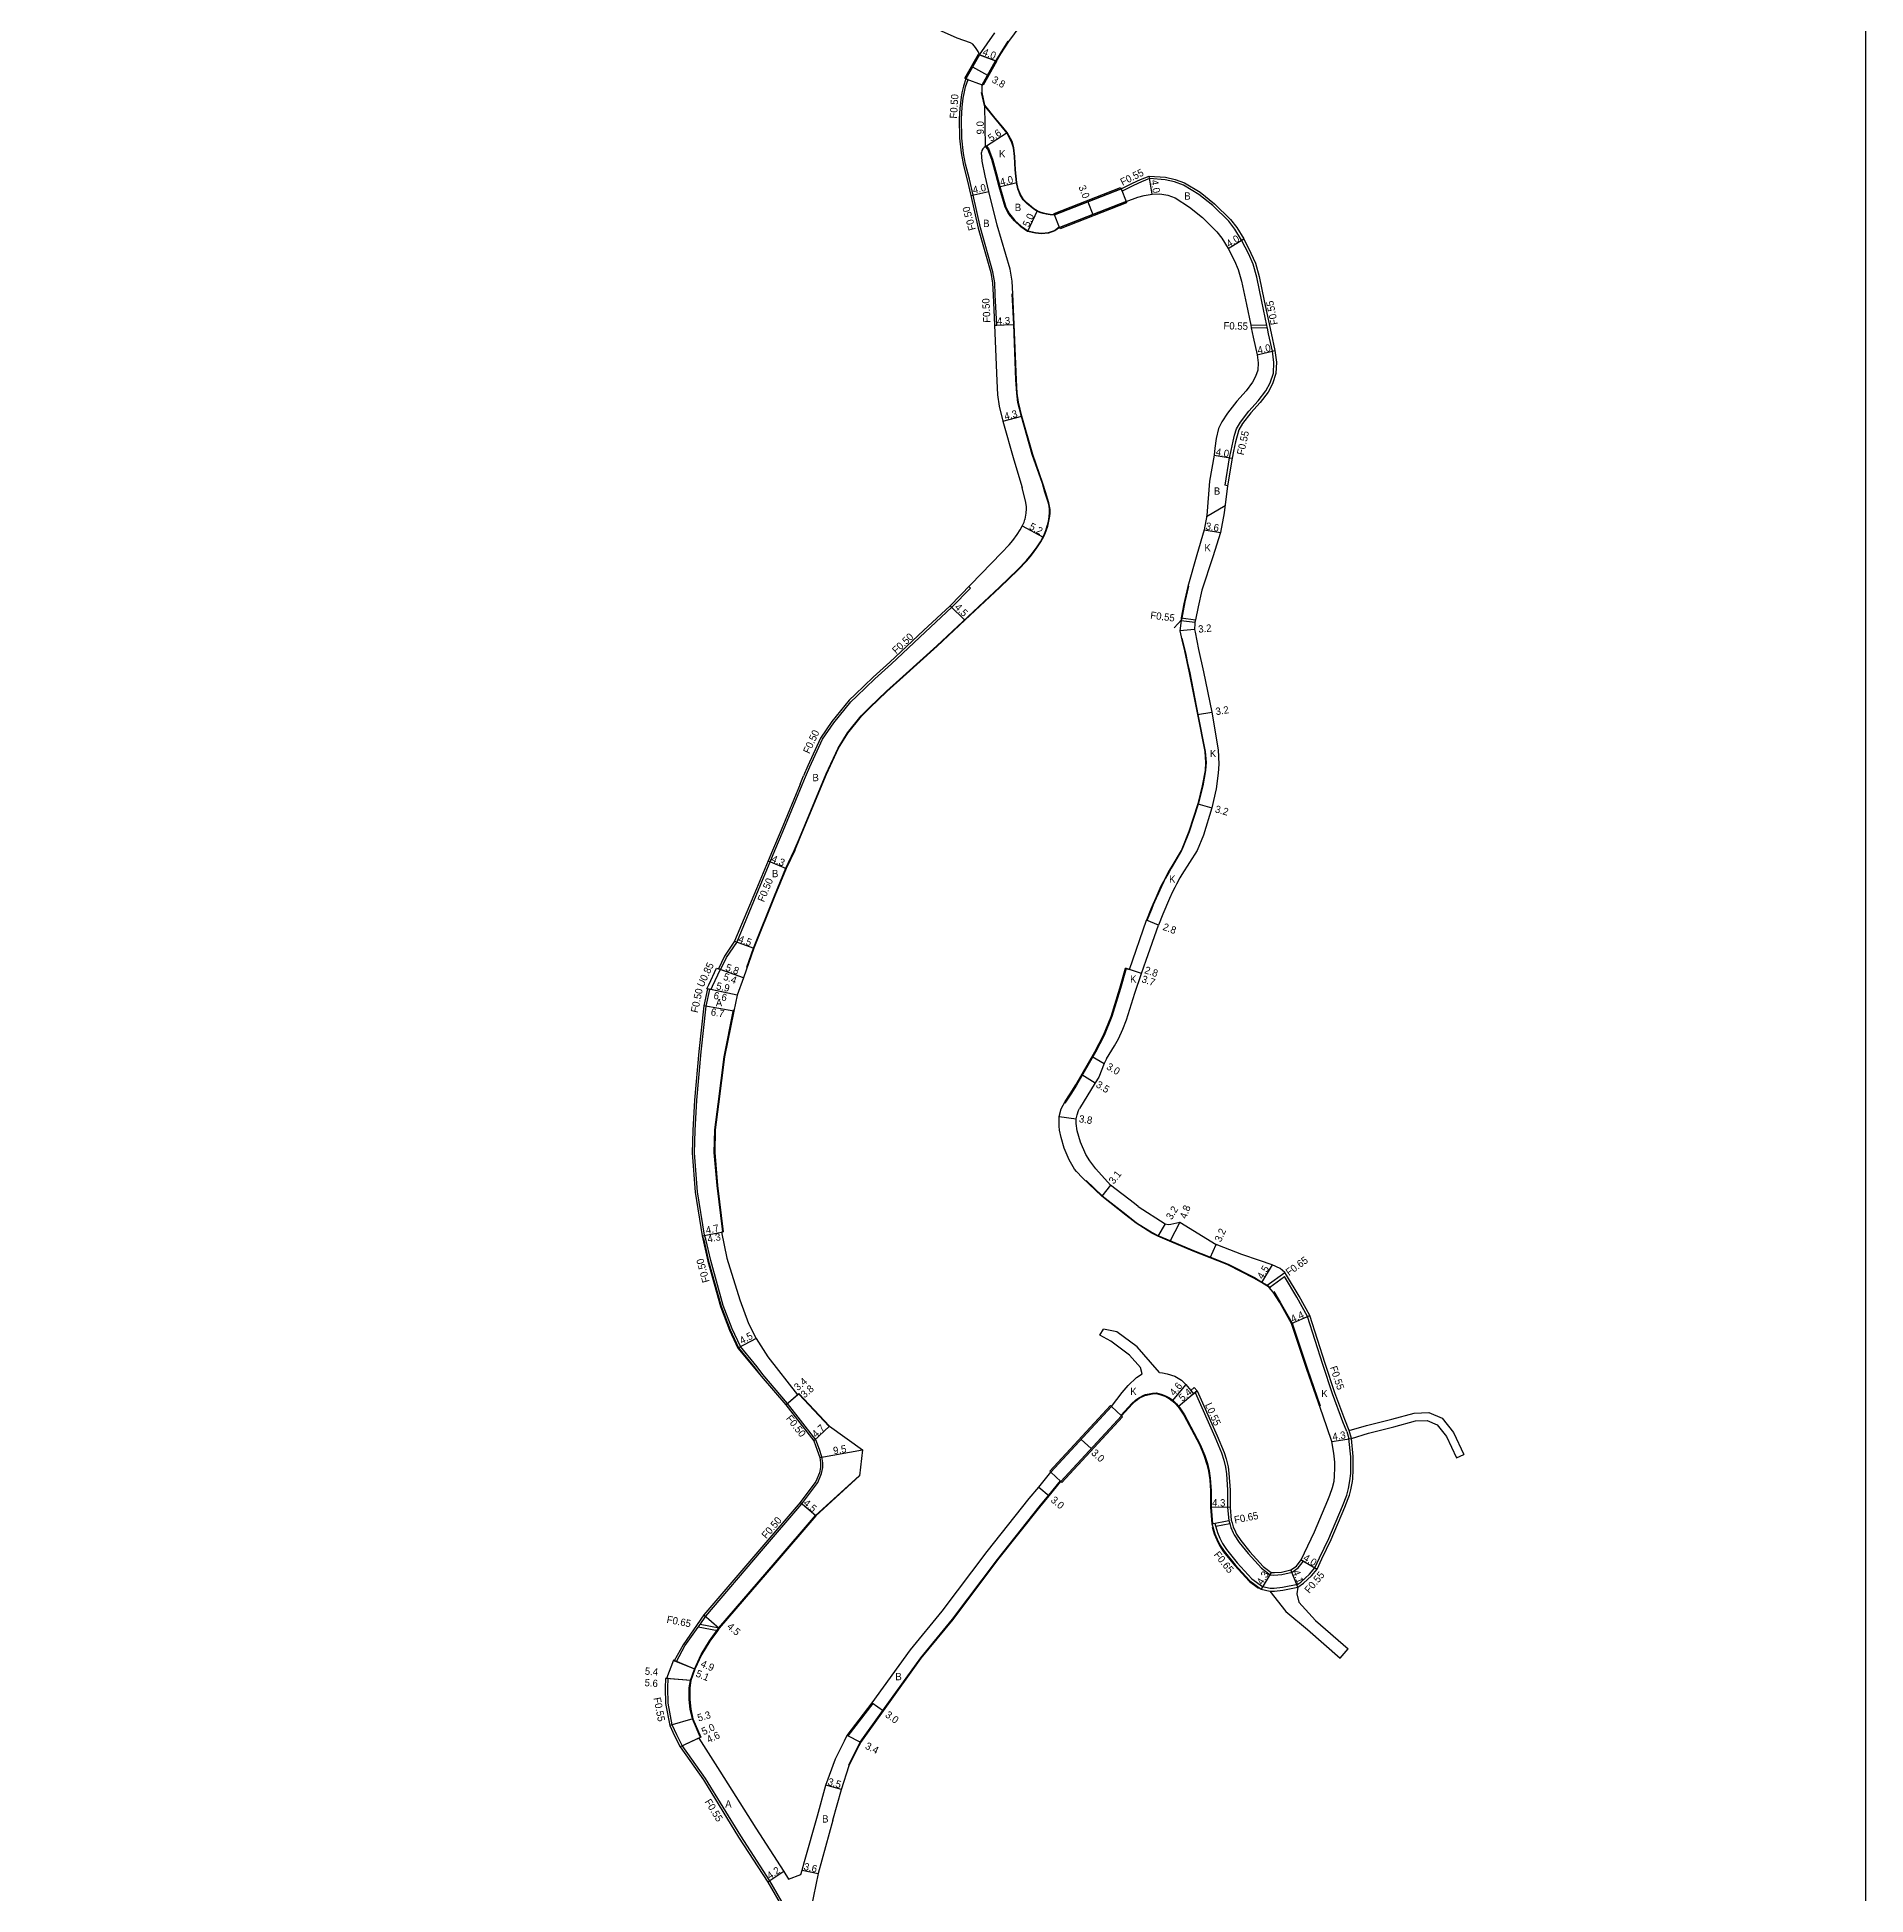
# Model space of a CAD drawing. Header units: metres. Extents: x -18400 to -16000, y -90000 to -87000.
# Drawn here: x -17200 to -16800, y -88675.1 to -88268.8 of the extents above; entities that cross this region are included whole.
import ezdxf

# ---------------------------------------------------------------- set-up
doc = ezdxf.new("R2010")
doc.units = ezdxf.units.M
doc.header["$LTSCALE"] = 2.5
for name, color, linetype in [('側溝・桝', 7, 'Continuous'), ('図郭', 7, 'Continuous'), ('幅員', 7, 'Continuous'), ('歩道・分離帯・安全施設', 7, 'Continuous'), ('舗装', 7, 'Continuous'), ('道路', 7, 'Continuous')]:
    doc.layers.add(name, color=color, linetype=linetype)
doc.styles.get("Standard").update_dxf_attribs({"font": ''})
doc.styles.get('Standard').set_extended_font_data('@MS PGothic')

msp = doc.modelspace()

# ---------------------------------------------------------------- linework, layer by layer
at = {"layer": '側溝・桝', "flags": 128}
for points in [[(-16990.58, -88331.87), (-16990.08, -88331.85), (-16990.42, -88325.17), (-16990.53, -88322.58), (-16990.94, -88320.2), (-16993.66, -88310.52), (-16995.28, -88303.38), (-16996.08, -88299.91), (-16996.93, -88296.61), (-16997.36, -88294.28), (-16997.73, -88290.93), (-16997.83, -88286.69), (-16997.66, -88284.19), (-16997.44, -88282.22), (-16997.25, -88281.14), (-16996.92, -88279.75), (-16996.38, -88278.1), (-16996.85, -88277.93)], [(-16939.6, -88366.95), (-16940.14, -88366.86), (-16939.16, -88360.84), (-16938.86, -88359.27), (-16938.4, -88357.23), (-16938.07, -88355.91), (-16937.63, -88354.52), (-16936.82, -88353.06), (-16934.97, -88350.66), (-16932.91, -88348.38), (-16931.23, -88346.16), (-16930.3, -88344.47), (-16929.6, -88342.31), (-16929.48, -88339.97), (-16929.78, -88337.49), (-16930.65, -88333.7), (-16930.91, -88332.46), (-16931.02, -88331.9), (-16932.12, -88326.64), (-16933.23, -88321.34), (-16934.05, -88318.47), (-16934.99, -88316.31), (-16936.54, -88313.21), (-16938.01, -88310.83), (-16939.37, -88309.09), (-16942.84, -88305.69), (-16945.9, -88303.23), (-16949.24, -88301.19), (-16951.22, -88300.48), (-16953.27, -88300.02), (-16956.72, -88299.79), (-16958.44, -88300.47), (-16960.2, -88301.28), (-16962.7, -88302.52), (-16962.9, -88302.01)], [(-16931.02, -88331.9), (-16934.56, -88331.83)], [(-16930.91, -88332.46), (-16934.45, -88332.39)], [(-17038.62, -88446.75), (-17036.83, -88442.44), (-17032.65, -88432.38), (-17031.92, -88430.62), (-17031, -88428.39), (-17028.19, -88422.39), (-17025.76, -88418.78), (-17022.02, -88414.2), (-17020.7, -88412.97), (-17016.78, -88409.18), (-17013.15, -88405.92), (-17005.75, -88398.98), (-16999.94, -88393.54), (-16995.87, -88389.34), (-16996.23, -88388.99)], [(-16949.8, -88396.42), (-16946.75, -88396.8)], [(-16949.73, -88395.87), (-16946.64, -88396.26)], [(-17050.6, -88472.76), (-17050.52, -88472.79), (-17049.23, -88470.11), (-17046.99, -88466.81), (-17042.19, -88455.33), (-17039.64, -88449.2), (-17038.62, -88446.75)], [(-17053.35, -88476.99), (-17053.52, -88476.94), (-17053.11, -88476.08), (-17051.4, -88472.47), (-17050.99, -88472.62)], [(-17060.63, -88623.9), (-17060.16, -88624.09), (-17058.3, -88620.69), (-17055.41, -88616.54), (-17055, -88615.96), (-17053.76, -88614.17), (-17041.54, -88599.9), (-17032.72, -88589.62), (-17029.23, -88584.94), (-17028.41, -88582.96), (-17028.13, -88581.68), (-17028.12, -88580.61), (-17028.33, -88579.31), (-17028.88, -88577.7), (-17029.66, -88575.57), (-17035.87, -88567.63), (-17041.24, -88561.35), (-17042.52, -88559.62), (-17046.17, -88555.19), (-17047.97, -88551.34), (-17049.92, -88546.21), (-17052.64, -88536.38), (-17053.7, -88531.69), (-17054.03, -88530.88), (-17055.59, -88521.39), (-17056.25, -88512.84), (-17056.1, -88507.94), (-17055.73, -88501.35), (-17054.75, -88490.72), (-17053.66, -88480.77), (-17052.86, -88477.09)], [(-17054.52, -88531.02), (-17054.18, -88531.84), (-17053.12, -88536.5), (-17050.4, -88546.37), (-17048.43, -88551.54), (-17046.59, -88555.46), (-17042.92, -88559.93), (-17041.63, -88561.66)], [(-16931.04, -88541.89), (-16930.92, -88541.8), (-16927.07, -88539.02)], [(-16930.51, -88542.31), (-16930.39, -88542.22), (-16927.18, -88539.9)], [(-16913.53, -88573.79), (-16914.39, -88571.65), (-16916.63, -88565.51), (-16918.78, -88559.11), (-16922.14, -88548.61), (-16924.44, -88544.43), (-16927.18, -88539.9)], [(-16942.4, -88574.96), (-16940.97, -88578.43), (-16940.43, -88580.06), (-16940.08, -88581.56), (-16939.85, -88583.06), (-16939.6, -88586.61), (-16939.62, -88590.4), (-16939.35, -88593.27), (-16939.15, -88593.9), (-16938.88, -88594.78), (-16938.41, -88595.95), (-16938.19, -88596.37), (-16937.08, -88598.06), (-16935.13, -88600.49), (-16932.18, -88603.67), (-16930.27, -88605.12), (-16929.47, -88605.19), (-16927.76, -88605.07), (-16925.52, -88604.52), (-16924.15, -88603.6), (-16923.02, -88602.16), (-16923.5, -88601.87)], [(-16924.26, -88607.17), (-16923.58, -88606.7), (-16921.7, -88605.01), (-16920.52, -88603.6), (-16919.52, -88601.4), (-16917.45, -88597.15), (-16914.5, -88590.13), (-16913.54, -88587.73), (-16913.15, -88586.23), (-16912.85, -88584.57), (-16912.66, -88582.94), (-16912.66, -88582), (-16912.66, -88579.3), (-16913.08, -88575.34)], [(-16913.53, -88573.79), (-16913.08, -88575.34)], [(-16912.53, -88575.28), (-16913.02, -88573.58)], [(-16943.04, -88594.01), (-16939.35, -88593.27)], [(-16942.4, -88593.88), (-16941.79, -88595.85), (-16941.29, -88597.11), (-16940.71, -88598.25), (-16939.86, -88599.56), (-16937.48, -88602.51), (-16934.28, -88605.98), (-16931.99, -88607.68), (-16930.32, -88608.05)], [(-16942.21, -88594.51), (-16939.15, -88593.9)], [(-16930.38, -88608.7), (-16929.35, -88608.69), (-16927.55, -88608.48), (-16924.24, -88607.83)], [(-16930.32, -88608.05), (-16929.4, -88608.04), (-16927.61, -88607.83), (-16924.26, -88607.17)], [(-17051.21, -88617.36), (-17055.41, -88616.54)], [(-17050.79, -88616.78), (-17055, -88615.96)]]:
    msp.add_lwpolyline(points, dxfattribs=at)
at = {"layer": '側溝・桝'}
msp.add_lwpolyline([(-16946.27, -88564.92), (-16946.92, -88564.15), (-16947.68, -88564.79), (-16947.04, -88565.56)], close=True, dxfattribs=at)
for points in [[(-16946.71, -88565.28), (-16942.4, -88574.96)], [(-17016.34, -88703.41), (-17018.02, -88702.41), (-17020.16, -88701.25), (-17021.63, -88700.16), (-17022.93, -88699.02), (-17023.89, -88697.9), (-17024.76, -88696.93), (-17030.82, -88687.42), (-17039.74, -88672.05), (-17046.09, -88662.18), (-17053.82, -88649.69), (-17058.9, -88642.45), (-17060.09, -88640.13), (-17061.07, -88637.94), (-17061.98, -88633.17), (-17062.06, -88629.84), (-17061.99, -88627.83), (-17062.34, -88627.8)]]:
    msp.add_lwpolyline(points, dxfattribs=at)
at = {"layer": '図郭'}
msp.add_lwpolyline([(-17600, -88800), (-16800, -88800), (-16800, -88200), (-17600, -88200)], close=True, dxfattribs=at)
at = {"layer": '幅員', "flags": 128}
for points in [[(-16993.91, -88272.7), (-16990.16, -88274.09)], [(-16992.53, -88292.75), (-16992.71, -88283.75)], [(-16992.53, -88292.75), (-16987.83, -88289.7)], [(-16989.57, -88301.56), (-16985.68, -88300.62)], [(-16956.1, -88303.17), (-16956.8, -88299.23)], [(-16981.29, -88306.83), (-16983.4, -88311.36)], [(-16939.46, -88315.05), (-16936.06, -88312.95)], [(-16990.58, -88331.87), (-16986.28, -88331.66)], [(-16933.14, -88338.29), (-16929.24, -88337.4)], [(-16988.75, -88352.84), (-16984.59, -88351.76)], [(-16942.56, -88360.27), (-16938.62, -88360.93)], [(-16984.51, -88375.75), (-16979.93, -88378.21)], [(-16944.72, -88376.57), (-16941.17, -88377.18)], [(-16946.84, -88398.39), (-16950.02, -88398.71)], [(-16946.18, -88417), (-16943.03, -88416.48)], [(-16946.14, -88436.54), (-16943.05, -88437.38)], [(-17040.1, -88449.01), (-17036.13, -88450.66)], [(-16954.75, -88463.03), (-16957.35, -88461.99)], [(-17047.43, -88466.57), (-17043.2, -88468.1)], [(-17045.53, -88474.59), (-17050.99, -88472.62)], [(-17045.53, -88474.59), (-17050.6, -88472.76)], [(-16958.44, -88473.65), (-16961.95, -88472.47)], [(-16958.44, -88473.65), (-16961.1, -88472.76)], [(-17046.9, -88478.39), (-17053.35, -88476.99)], [(-17046.9, -88478.39), (-17052.67, -88477.13)], [(-17047.61, -88481.84), (-17054.16, -88480.69)], [(-16969.23, -88491.8), (-16966.64, -88493.3)], [(-16976.47, -88504.87), (-16972.71, -88505.43)], [(-16965.25, -88519.88), (-16967.15, -88522.33)], [(-16953.26, -88528.4), (-16954.9, -88531.09)], [(-16950.06, -88527.97), (-16952.22, -88532.2)], [(-16943.43, -88535.81), (-16942.13, -88532.89)], [(-16929.87, -88537.36), (-16932.17, -88541.22)], [(-16925.66, -88550.17), (-16921.63, -88548.39)], [(-17042.76, -88553.42), (-17046.72, -88555.54)], [(-17036.26, -88567.95), (-17033.38, -88565.47)], [(-17036.26, -88567.95), (-17033.68, -88565.73)], [(-17026.69, -88572.59), (-17030.1, -88575.81)], [(-16916.78, -88575.97), (-16912.53, -88575.28)], [(-17028.82, -88579.44), (-17019.46, -88577.8)], [(-17029.7, -88592.24), (-17033.11, -88589.31)], [(-16980.91, -88585.92), (-16978.61, -88587.83)], [(-16939.06, -88590.38), (-16943.36, -88590.36)], [(-16930.06, -88604.59), (-16932.26, -88608.29)], [(-16924.24, -88607.83), (-16925.74, -88604.01)], [(-16923.5, -88601.87), (-16920.05, -88603.9)], [(-17054.15, -88613.86), (-17050.79, -88616.78)], [(-17056.11, -88625.79), (-17060.81, -88623.82)], [(-17056.11, -88625.79), (-17060.63, -88623.9)], [(-17057, -88628.26), (-17062.53, -88627.78)], [(-17057, -88628.26), (-17062.34, -88627.8)], [(-17017.34, -88633.14), (-17014.91, -88634.89)], [(-17056.56, -88636.62), (-17061.6, -88638.1)], [(-17054.84, -88640.64), (-17059.37, -88642.74)], [(-17055.24, -88640.83), (-17059.37, -88642.74)], [(-17019.83, -88641.77), (-17022.83, -88640.28)], [(-17024.08, -88652.09), (-17027.46, -88651.16)], [(-17036.7, -88670.03), (-17040.2, -88672.35)], [(-17032.65, -88669.69), (-17029.13, -88670.47)]]:
    msp.add_lwpolyline(points, dxfattribs=at)
at = {"layer": '幅員'}
for points in [[(-16995.38, -88275.31), (-16992.11, -88277.15)], [(-16995.77, -88303.49), (-16991.86, -88302.6)], [(-16970.17, -88304.84), (-16969.08, -88307.64)], [(-16997.11, -88396.36), (-17000.29, -88393.18)], [(-16971.5, -88495.71), (-16968.55, -88497.53)], [(-17054.52, -88531.02), (-17049.91, -88530.11)], [(-17054.52, -88531.02), (-17050.3, -88530.19)], [(-16948.77, -88563.51), (-16951.72, -88567.04)], [(-16946.27, -88564.92), (-16950.41, -88568.39)], [(-16971.64, -88575.5), (-16969.44, -88577.53)]]:
    msp.add_lwpolyline(points, dxfattribs=at)
at = {"layer": '歩道・分離帯・安全施設', "flags": 128}
for points in [[(-16990.2, -88273.96), (-16989.29, -88272.42), (-16987.57, -88269.73)], [(-16977.44, -88307.77), (-16978.43, -88307.72), (-16979.26, -88307.59), (-16979.92, -88307.44), (-16980.65, -88307.18), (-16981.33, -88306.92), (-16982.01, -88306.48), (-16983.53, -88305.22), (-16984.32, -88304.39), (-16985, -88303.31), (-16985.52, -88302.02), (-16985.78, -88300.64), (-16986.07, -88297.87), (-16986.22, -88294.97), (-16986.43, -88293.06), (-16986.84, -88291.72), (-16987.92, -88289.75), (-16988.88, -88288.59), (-16990.55, -88286.59), (-16992.8, -88283.8), (-16993.42, -88280.93)], [(-16992.41, -88292.65), (-16991.93, -88293.23), (-16991.03, -88295.55), (-16990.13, -88298.77), (-16989.42, -88301.52), (-16988.11, -88306), (-16987.31, -88307.5), (-16986.12, -88308.93), (-16984.76, -88310.22), (-16983.33, -88311.22), (-16981.64, -88311.6), (-16980.33, -88311.73), (-16978.79, -88311.59), (-16977.5, -88311.1), (-16976.43, -88310.34)], [(-16979.55, -88368.35), (-16980.12, -88366.49), (-16982.32, -88360.15), (-16984.69, -88351.79), (-16985.48, -88348.73), (-16985.73, -88346.7), (-16985.9, -88343.78), (-16986.38, -88331.66), (-16986.72, -88325), (-16986.72, -88324.98)], [(-17003.22, -88401.96), (-16989.51, -88389.1), (-16985.5, -88385.26), (-16983.61, -88383.32), (-16982.56, -88382.09), (-16981.41, -88380.5), (-16980.56, -88379.2), (-16979.84, -88377.84), (-16979.38, -88376.76), (-16979.04, -88375.75), (-16978.94, -88375.37), (-16978.73, -88374.31), (-16978.61, -88373.62), (-16978.55, -88372.97), (-16978.54, -88372.18), (-16978.63, -88371.43), (-16978.78, -88370.75), (-16979.55, -88368.35)], [(-16948.18, -88388.89), (-16948.99, -88392.36), (-16949.68, -88396.27), (-16951.33, -88398.02)], [(-16949.6, -88400.28), (-16948.85, -88403.51), (-16948.36, -88405.78), (-16947.96, -88407.49)], [(-16947.96, -88407.49), (-16947.88, -88407.88), (-16946.09, -88416.98), (-16944.52, -88425.09), (-16944.33, -88427.45), (-16944.42, -88429.22), (-16945.06, -88432.6), (-16946.04, -88436.57), (-16948.01, -88442.63), (-16949.52, -88446.44), (-16949.67, -88446.75)], [(-17044.8, -88472.26), (-17043.29, -88468.07), (-17038.72, -88456.61), (-17036.22, -88450.62), (-17034.39, -88446.75)], [(-16949.67, -88446.75), (-16951.97, -88450.59), (-16952.41, -88451.38), (-16953.16, -88452.8), (-16953.55, -88453.53), (-16954.09, -88454.59), (-16954.75, -88456.08), (-16955.24, -88457.12), (-16955.87, -88458.57), (-16956.28, -88459.6), (-16957.25, -88462.02)], [(-16961.81, -88472.52), (-16963.05, -88476.87), (-16964.96, -88483.04), (-16966.61, -88487.17), (-16968.5, -88490.83), (-16972.65, -88498.02), (-16973.9, -88500), (-16974.18, -88500.43), (-16975.2, -88501.95)], [(-17050, -88530.13), (-17051.29, -88520), (-17051.88, -88512.76), (-17051.79, -88507.81), (-17051.03, -88502.2), (-17049.75, -88491.82), (-17047.66, -88481.59)], [(-16970.56, -88518.89), (-16967.05, -88522.21), (-16961.81, -88526.35), (-16959.55, -88528.12), (-16956.12, -88530.25), (-16954.84, -88530.95), (-16952.22, -88532.04), (-16947.06, -88534.21), (-16941.7, -88536.34), (-16939.51, -88537.21), (-16933.76, -88540.1), (-16932.09, -88541.09), (-16930.96, -88541.77), (-16930.92, -88541.8), (-16930.39, -88542.22), (-16930.24, -88542.38)], [(-17026.75, -88572.66), (-17033.39, -88565.61)], [(-16962.94, -88570.27), (-16960.58, -88567.69), (-16959.77, -88566.95), (-16959.05, -88566.4), (-16957.78, -88565.79), (-16957.57, -88565.71), (-16956.05, -88565.4), (-16955.15, -88565.35), (-16953.95, -88565.67), (-16953.06, -88566.03), (-16952.32, -88566.45), (-16951.62, -88566.92), (-16950.75, -88567.75), (-16950.05, -88568.58), (-16949.06, -88570.16), (-16945.62, -88576.59), (-16944.62, -88579.03), (-16944.02, -88580.78), (-16943.64, -88582.36), (-16943.39, -88584.01), (-16943.2, -88586.73), (-16943.21, -88590.36), (-16942.9, -88593.98)], [(-17054.97, -88640.58), (-17056.66, -88636.65), (-17057.14, -88634.56), (-17057.35, -88632.41), (-17057.36, -88629.84), (-17057.1, -88628.23), (-17056.2, -88625.76), (-17054.75, -88622.57), (-17052.91, -88619.54), (-17050.87, -88616.72), (-17038.58, -88602.44), (-17029.77, -88592.17), (-17020.23, -88583.45)], [(-16943, -88594.68), (-16942.54, -88596.14), (-16941.99, -88597.49), (-16941.39, -88598.69), (-16940.47, -88600.08), (-16938.08, -88603.03), (-16934.81, -88606.57), (-16932.84, -88608.04)]]:
    msp.add_lwpolyline(points, dxfattribs=at)
at = {"layer": '歩道・分離帯・安全施設'}
for points in [[(-17034.39, -88446.75), (-17033.24, -88443.99), (-17027.43, -88429.97), (-17024.79, -88424.32), (-17022.78, -88420.98), (-17019.77, -88417.25), (-17017.94, -88415.45), (-17014.25, -88411.88), (-17010.65, -88408.65), (-17003.22, -88401.96)], [(-16929.5, -88543.18), (-16928.08, -88545.53), (-16925.52, -88550.11), (-16922.16, -88560.15), (-16919.34, -88568.16)], [(-17022.48, -88646.76), (-17019.96, -88641.69), (-17015.03, -88634.8), (-17006.73, -88623.27), (-16999.79, -88614.81), (-16989.97, -88601.79), (-16980.8, -88590.24), (-16978.72, -88587.74), (-16976.16, -88584.6)], [(-17017.22, -88633.23), (-17022.69, -88640.35)]]:
    msp.add_lwpolyline(points, dxfattribs=at)
at = {"layer": '舗装', "flags": 128}
for points in [[(-16993.91, -88272.7), (-16990.55, -88267.88)], [(-16992.53, -88292.75), (-16992.71, -88283.75)], [(-16989.57, -88301.56), (-16985.68, -88300.62)], [(-16944.22, -88373.67), (-16940.16, -88371.25)]]:
    msp.add_lwpolyline(points, dxfattribs=at)
at = {"layer": '道路', "flags": 128}
for points in [[(-16992.71, -88283.75), (-16993.32, -88280.92), (-16993.29, -88279.25), (-16990.35, -88274.02), (-16990.16, -88274.09), (-16989.21, -88272.47), (-16987.49, -88269.79), (-16981.49, -88261.68)], [(-16993.91, -88272.7), (-16994.19, -88272.02), (-16994.74, -88271.14), (-16995.31, -88270.4), (-16995.83, -88270.07), (-16998.74, -88269.06), (-17004.13, -88266.65)], [(-16993.91, -88272.7), (-16996.85, -88277.93), (-16997.38, -88279.55), (-16997.74, -88281), (-16997.9, -88281.94), (-16998.18, -88284.48), (-16998.33, -88286.68), (-16998.23, -88290.96), (-16997.88, -88294.16), (-16997.37, -88296.91), (-16996.56, -88300.03), (-16995.77, -88303.49), (-16994.15, -88310.65), (-16991.43, -88320.31), (-16991.02, -88322.64), (-16990.92, -88325.2), (-16990.58, -88331.87), (-16990.1, -88343.98), (-16989.92, -88347.08), (-16989.61, -88349.52), (-16988.75, -88352.84), (-16986.35, -88361.32), (-16984.56, -88367.33)], [(-16977.44, -88307.67), (-16978.42, -88307.62), (-16979.24, -88307.5), (-16979.89, -88307.34), (-16980.62, -88307.09), (-16981.29, -88306.83), (-16981.96, -88306.4), (-16983.46, -88305.15), (-16984.24, -88304.32), (-16984.91, -88303.27), (-16985.42, -88302), (-16985.68, -88300.62), (-16985.97, -88297.87), (-16986.12, -88294.96), (-16986.33, -88293.04), (-16986.75, -88291.68), (-16987.83, -88289.7), (-16988.8, -88288.53), (-16990.47, -88286.53), (-16992.71, -88283.75)], [(-16992.53, -88292.75), (-16992.83, -88292.99), (-16993.16, -88293.29), (-16993.35, -88293.62), (-16993.43, -88294.08)], [(-16976.35, -88310.47), (-16977.43, -88311.23), (-16978.76, -88311.74), (-16980.33, -88311.88), (-16981.66, -88311.75), (-16983.4, -88311.36), (-16984.86, -88310.34), (-16986.23, -88309.03), (-16987.44, -88307.58), (-16988.25, -88306.06), (-16989.57, -88301.56), (-16990.28, -88298.8), (-16991.17, -88295.6), (-16992.06, -88293.31), (-16992.53, -88292.75)], [(-16979.46, -88368.31), (-16980.02, -88366.46), (-16982.22, -88360.12), (-16984.59, -88351.76), (-16985.38, -88348.71), (-16985.63, -88346.69), (-16985.8, -88343.77), (-16986.28, -88331.66), (-16986.62, -88325), (-16986.74, -88322.18), (-16987.2, -88319.57), (-16990.01, -88309.98), (-16991.86, -88302.6), (-16992.66, -88299.15), (-16993.26, -88296), (-16993.43, -88294.08)], [(-16962.9, -88302.01), (-16960.44, -88300.78), (-16958.66, -88299.97), (-16956.8, -88299.23), (-16953.19, -88299.48), (-16951.07, -88299.95), (-16949, -88300.69), (-16945.59, -88302.78), (-16942.47, -88305.27), (-16938.95, -88308.73), (-16937.56, -88310.51), (-16936.06, -88312.95), (-16934.49, -88316.08), (-16933.53, -88318.28), (-16932.69, -88321.21), (-16931.58, -88326.53), (-16930.11, -88333.59), (-16929.24, -88337.4), (-16928.93, -88339.95), (-16929.05, -88342.41), (-16929.79, -88344.69), (-16930.76, -88346.46), (-16932.49, -88348.73), (-16934.55, -88351.01), (-16936.35, -88353.37), (-16937.12, -88354.74), (-16937.54, -88356.06), (-16937.87, -88357.35), (-16938.32, -88359.38), (-16938.62, -88360.93), (-16939.6, -88366.95), (-16940.37, -88372.9), (-16941.17, -88377.18), (-16942.83, -88382.52), (-16945.24, -88389.78), (-16946.08, -88393.45), (-16946.64, -88396.26), (-16946.75, -88396.8), (-16946.8, -88397.05), (-16946.84, -88398.39), (-16946.7, -88398.94), (-16945.99, -88402.8), (-16944.88, -88407.63), (-16943.03, -88416.48), (-16941.67, -88424.7), (-16941.56, -88427.84), (-16941.69, -88429.78), (-16942.12, -88433.21), (-16943.05, -88437.38), (-16944.91, -88443.35), (-16946.27, -88446.75)], [(-16977.44, -88307.67), (-16962.9, -88302.01)], [(-16976.35, -88310.47), (-16961.81, -88304.81)], [(-16961.81, -88304.81), (-16959.23, -88303.87), (-16957.87, -88303.49), (-16956.1, -88303.17), (-16954.4, -88303.08), (-16952.66, -88303.4), (-16951.1, -88303.99), (-16947.92, -88306.04), (-16945.13, -88308.27), (-16941.94, -88311.4), (-16940.85, -88312.8), (-16939.46, -88315.05), (-16938.12, -88317.76), (-16937.31, -88319.64), (-16936.58, -88322.18), (-16935.5, -88327.34), (-16934.56, -88331.83), (-16934.45, -88332.39), (-16934.02, -88334.44), (-16933.14, -88338.29), (-16932.94, -88340.08), (-16933.02, -88341.68), (-16933.48, -88343.09), (-16934.13, -88344.28), (-16935.57, -88346.17), (-16937.62, -88348.45), (-16939.63, -88351.06), (-16940.88, -88353), (-16941.58, -88354.42), (-16942.12, -88356.59), (-16942.39, -88358.71), (-16942.56, -88360.27), (-16943.54, -88365.94), (-16944.18, -88373.43), (-16944.72, -88376.57), (-16946.37, -88382.04), (-16948.34, -88388.98), (-16949.21, -88392.79), (-16949.73, -88395.87), (-16949.79, -88396.21), (-16949.8, -88396.42), (-16950.02, -88398.71), (-16949.64, -88400.62), (-16949.05, -88403.05), (-16947.98, -88407.9), (-16946.18, -88417), (-16944.62, -88425.1), (-16944.43, -88427.45), (-16944.52, -88429.21), (-16945.15, -88432.58), (-16946.14, -88436.54), (-16948.11, -88442.6), (-16949.61, -88446.4), (-16949.78, -88446.75)], [(-17006.09, -88398.62), (-17000.29, -88393.18), (-16989.09, -88381.64), (-16987.38, -88379.88), (-16986.57, -88378.93), (-16985.61, -88377.6), (-16984.96, -88376.61), (-16984.45, -88375.64), (-16984.14, -88374.92), (-16983.93, -88374.31), (-16983.92, -88374.24), (-16983.74, -88373.39), (-16983.68, -88372.98), (-16983.65, -88372.69), (-16983.61, -88372.3), (-16983.61, -88371.5), (-16983.67, -88371.11), (-16983.77, -88370.59), (-16984.56, -88367.33)], [(-17003.16, -88402.03), (-16997.11, -88396.36), (-16989.44, -88389.17), (-16985.43, -88385.33), (-16983.54, -88383.39), (-16982.48, -88382.15), (-16981.32, -88380.55), (-16980.47, -88379.25), (-16979.75, -88377.88), (-16979.29, -88376.79), (-16978.94, -88375.78), (-16978.84, -88375.4), (-16978.63, -88374.33), (-16978.51, -88373.64), (-16978.45, -88372.97), (-16978.44, -88372.17), (-16978.53, -88371.41), (-16978.69, -88370.72), (-16979.46, -88368.31)], [(-17006.09, -88398.62), (-17013.49, -88405.55), (-17017.12, -88408.81), (-17021.04, -88412.61), (-17022.38, -88413.86), (-17026.16, -88418.49), (-17028.62, -88422.14), (-17031.46, -88428.19), (-17032.38, -88430.42)], [(-17034.29, -88446.75), (-17033.15, -88444.02), (-17027.34, -88430.01), (-17024.7, -88424.36), (-17022.69, -88421.03), (-17019.71, -88417.34), (-17017.88, -88415.53), (-17014.18, -88411.96), (-17010.58, -88408.72), (-17003.16, -88402.03)], [(-17033.11, -88432.19), (-17032.38, -88430.42)], [(-17033.11, -88432.19), (-17037.29, -88442.25), (-17039.16, -88446.75)], [(-17039.16, -88446.75), (-17040.1, -88449.01), (-17042.65, -88455.14), (-17047.43, -88466.57), (-17049.66, -88469.86), (-17050.99, -88472.62)], [(-16949.78, -88446.75), (-16952.05, -88450.54), (-16952.5, -88451.33), (-16953.25, -88452.75), (-16953.64, -88453.48), (-16954.18, -88454.54), (-16954.84, -88456.04), (-16955.33, -88457.08), (-16955.96, -88458.53), (-16956.37, -88459.56), (-16957.35, -88461.99)], [(-16946.27, -88446.75), (-16949.63, -88451.94), (-16950.04, -88452.67), (-16950.78, -88454.07), (-16951.16, -88454.78), (-16951.65, -88455.75), (-16952.3, -88457.2), (-16952.78, -88458.23), (-16953.37, -88459.61), (-16953.77, -88460.61), (-16954.75, -88463.03)], [(-16941.9, -88574.74), (-16940.39, -88578.39), (-16939.91, -88579.78), (-16939.5, -88581.48), (-16939.31, -88582.86), (-16939.05, -88586.59), (-16939.06, -88590.38), (-16938.81, -88593.17), (-16938.61, -88593.79), (-16938.36, -88594.61), (-16937.91, -88595.7), (-16937.64, -88596.24), (-16936.74, -88597.61), (-16934.71, -88600.13), (-16931.81, -88603.27), (-16930.06, -88604.59), (-16929.35, -88604.65), (-16927.79, -88604.51), (-16925.74, -88604.01), (-16924.53, -88603.2), (-16923.5, -88601.87), (-16920.61, -88595.76), (-16917.69, -88588.82), (-16917.26, -88587.74), (-16916.67, -88586.02), (-16916.33, -88584.64), (-16916.2, -88583.53), (-16916.13, -88581.66), (-16916.16, -88580.46), (-16916.35, -88578.51), (-16916.78, -88575.97), (-16918.78, -88570.2), (-16922.3, -88560.2), (-16925.66, -88550.17), (-16928.21, -88545.6), (-16929.62, -88543.28), (-16930.51, -88542.31), (-16930.56, -88542.25), (-16931.04, -88541.89), (-16932.17, -88541.22), (-16933.84, -88540.23), (-16939.57, -88537.34), (-16941.75, -88536.48), (-16947.12, -88534.35), (-16952.28, -88532.18), (-16954.9, -88531.09), (-16956.2, -88530.38), (-16959.64, -88528.24), (-16961.9, -88526.47), (-16967.15, -88522.33), (-16971.38, -88518.33), (-16972.67, -88516.91), (-16973.07, -88516.4), (-16974.29, -88514.36), (-16975.39, -88511.8), (-16976.03, -88509.52), (-16976.37, -88507.85), (-16976.46, -88507.04), (-16976.47, -88504.87), (-16975.98, -88503.21), (-16975.14, -88501.6), (-16974.02, -88499.92), (-16972.78, -88497.94), (-16968.63, -88490.76), (-16966.75, -88487.11), (-16965.11, -88482.99), (-16963.19, -88476.83), (-16961.95, -88472.47), (-16961.81, -88472.52), (-16961.1, -88472.76), (-16957.35, -88461.99)], [(-16966.06, -88492.3), (-16964.31, -88489.47), (-16963.48, -88487.94), (-16962.5, -88485.8), (-16961.72, -88483.76), (-16959.88, -88477.91), (-16958.44, -88473.65), (-16957.44, -88470.68), (-16954.75, -88463.03)], [(-17050.99, -88472.62), (-17050.6, -88472.76), (-17052.34, -88476.45), (-17052.67, -88477.13), (-17052.86, -88477.09), (-17053.35, -88476.99), (-17054.16, -88480.69), (-17055.25, -88490.67), (-17056.23, -88501.31), (-17056.6, -88507.92), (-17056.75, -88512.85), (-17056.09, -88521.45), (-17054.52, -88531.02), (-17053.27, -88536.54), (-17050.54, -88546.41), (-17048.57, -88551.6), (-17046.72, -88555.54), (-17043.03, -88560.02), (-17041.63, -88561.66), (-17036.26, -88567.95), (-17030.1, -88575.81), (-17029.35, -88577.87), (-17028.82, -88579.44), (-17028.62, -88580.65), (-17028.63, -88581.62), (-17028.89, -88582.81), (-17029.67, -88584.69), (-17033.11, -88589.31), (-17041.92, -88599.57), (-17054.15, -88613.86), (-17058.72, -88620.43), (-17060.63, -88623.9), (-17060.81, -88623.82), (-17062.34, -88627.8), (-17062.53, -88627.78), (-17062.61, -88629.84), (-17062.53, -88633.23), (-17061.6, -88638.1), (-17060.59, -88640.37), (-17059.37, -88642.74), (-17054.28, -88649.99), (-17046.56, -88662.47), (-17040.2, -88672.35), (-17031.28, -88687.71)], [(-16959.2, -88524.57), (-16960, -88523.95), (-16965.25, -88519.88), (-16968.41, -88516.33), (-16969.76, -88514.57), (-16970.63, -88513.19), (-16971.79, -88510.49), (-16972.54, -88508), (-16972.7, -88506.39), (-16972.71, -88505.43), (-16972.53, -88504.5), (-16972.21, -88503.57), (-16972, -88503.14)], [(-16959.2, -88524.57), (-16953.26, -88528.4), (-16952.59, -88528.54), (-16952.02, -88528.41), (-16950.06, -88527.97), (-16942.13, -88532.89)], [(-16913.02, -88573.58), (-16914, -88571.15), (-16916.12, -88565.29), (-16918.26, -88558.94), (-16921.63, -88548.39), (-16923.96, -88544.15), (-16926.73, -88539.58), (-16927.07, -88539.02), (-16928.13, -88538.15), (-16929.87, -88537.36), (-16932.64, -88536.41), (-16936.51, -88535.1), (-16940.45, -88533.55), (-16942.13, -88532.89)], [(-16967.52, -88552.69), (-16966.76, -88551.43)], [(-16958.29, -88561.17), (-16958.65, -88559.77), (-16961.06, -88557.07), (-16965.14, -88554.02), (-16967.52, -88552.69)], [(-16954.5, -88560.85), (-16956.46, -88558.6), (-16959.42, -88555.28), (-16963.83, -88551.99), (-16966.76, -88551.43)], [(-16954.5, -88560.85), (-16953.86, -88560.96), (-16952.86, -88561.17)], [(-17022.35, -88646.83), (-17020.38, -88642.89), (-17020.16, -88642.44), (-17019.83, -88641.77), (-17014.91, -88634.89), (-17006.61, -88623.36), (-16999.67, -88614.9), (-16989.85, -88601.88), (-16980.68, -88590.33), (-16978.61, -88587.83), (-16976.05, -88584.7), (-16962.83, -88570.37), (-16960.42, -88567.74), (-16959.61, -88567.02), (-16958.95, -88566.51), (-16957.7, -88565.91), (-16956.01, -88565.55), (-16955.16, -88565.5), (-16954, -88565.81), (-16953.12, -88566.16), (-16952.4, -88566.57), (-16951.72, -88567.04), (-16950.86, -88567.85), (-16950.17, -88568.67), (-16949.19, -88570.23), (-16945.76, -88576.66), (-16944.82, -88578.93), (-16944.13, -88580.97), (-16943.79, -88582.42), (-16943.52, -88584.34), (-16943.35, -88586.73), (-16943.36, -88590.36), (-16943.04, -88594.01), (-16942.85, -88594.63), (-16942.38, -88596.15), (-16941.9, -88597.35), (-16941.28, -88598.56), (-16940.39, -88599.93), (-16937.97, -88602.94), (-16934.71, -88606.46), (-16932.26, -88608.29), (-16930.38, -88608.7)], [(-16978.26, -88582.67), (-16976.05, -88584.7), (-16962.83, -88570.37), (-16965.03, -88568.33), (-16978.26, -88582.67)], [(-16913.02, -88573.58), (-16909.22, -88572.49), (-16903.72, -88571.09), (-16898.78, -88569.76), (-16895.61, -88569.63), (-16892.68, -88570.88), (-16890.22, -88573.97), (-16887.97, -88578.79)], [(-16912.53, -88575.28), (-16908.77, -88574.16), (-16903.28, -88572.77), (-16898.52, -88571.48), (-16895.93, -88571.37), (-16893.76, -88572.3), (-16891.7, -88574.89), (-16889.54, -88579.52)], [(-16924.24, -88607.83), (-16923.02, -88606.98), (-16921.27, -88605.35), (-16920.05, -88603.9), (-16919.03, -88601.63), (-16916.95, -88597.38), (-16913.99, -88590.34), (-16913.22, -88588.4), (-16912.93, -88587.69), (-16912.64, -88586.51), (-16912.31, -88584.75), (-16912.24, -88584.11), (-16912.11, -88582.08), (-16912.11, -88579.27), (-16912.53, -88575.28)], [(-16889.54, -88579.52), (-16887.97, -88578.79)], [(-16930.38, -88608.7), (-16926.84, -88613.11), (-16922.15, -88617.1), (-16915.02, -88623.33)], [(-16924.24, -88607.83), (-16924.48, -88609.3), (-16924.05, -88611.09), (-16920.41, -88615.08), (-16913.26, -88621.32)], [(-16915.02, -88623.33), (-16913.26, -88621.32)], [(-17025.93, -88658.78), (-17024.08, -88652.09), (-17022.35, -88646.83)], [(-17025.93, -88658.78), (-17029.13, -88670.47), (-17030.72, -88677.89), (-17030.72, -88678.85), (-17030.67, -88679.27), (-17023.48, -88690.74), (-17021.77, -88693.32), (-17021.18, -88694.14), (-17020.5, -88694.86), (-17019.59, -88695.92), (-17018.6, -88696.9), (-17017.21, -88697.91), (-17016.25, -88698.42), (-17014.55, -88699.35)]]:
    msp.add_lwpolyline(points, dxfattribs=at)
for points in [[(-16996.85, -88277.93), (-16997.06, -88277.8), (-16994.12, -88272.57), (-16993.91, -88272.7)], [(-16993.91, -88272.7), (-16996.85, -88277.93), (-16993.29, -88279.25), (-16990.35, -88274.02)], [(-16990.35, -88274.02), (-16990.13, -88274.14), (-16993.07, -88279.37), (-16993.29, -88279.25)], [(-16977.44, -88307.67), (-16977.54, -88307.39), (-16963.01, -88301.73), (-16962.9, -88302.01)], [(-16977.44, -88307.67), (-16962.9, -88302.01), (-16961.81, -88304.81), (-16976.35, -88310.47)], [(-16961.81, -88304.81), (-16961.7, -88305.09), (-16976.24, -88310.75), (-16976.35, -88310.47)], [(-16978.26, -88582.67), (-16978.48, -88582.46), (-16965.25, -88568.13), (-16965.03, -88568.33)], [(-16962.83, -88570.37), (-16962.61, -88570.57), (-16975.83, -88584.9), (-16976.05, -88584.7)]]:
    msp.add_lwpolyline(points, close=True, dxfattribs=at)
at = {"layer": '道路'}
for points in [[(-17034.29, -88446.75), (-17036.13, -88450.66), (-17038.63, -88456.65), (-17043.2, -88468.1), (-17045.53, -88474.59), (-17046.9, -88478.39), (-17047.61, -88481.84), (-17049.65, -88491.84), (-17050.93, -88502.21), (-17051.69, -88507.82), (-17051.78, -88512.75), (-17051.19, -88519.99)], [(-16966.06, -88492.3), (-16966.64, -88493.3), (-16967.78, -88496.29), (-16968.55, -88497.53), (-16972, -88503.14)], [(-17051.19, -88519.99), (-17049.91, -88530.11), (-17050.3, -88530.19), (-17049.12, -88535.91)], [(-17049.12, -88535.91), (-17046.27, -88544.98), (-17044.4, -88550.15), (-17042.76, -88553.42), (-17040.17, -88557.43), (-17033.68, -88565.73), (-17033.38, -88565.47), (-17026.69, -88572.59), (-17019.46, -88577.8), (-17020.14, -88583.49), (-17029.7, -88592.24), (-17038.5, -88602.5), (-17050.79, -88616.78), (-17051.21, -88617.36), (-17052.83, -88619.6), (-17054.66, -88622.61), (-17056.11, -88625.79), (-17057, -88628.26), (-17057.26, -88629.85), (-17057.25, -88632.41), (-17057.05, -88634.54), (-17056.56, -88636.62), (-17054.84, -88640.64), (-17055.24, -88640.83), (-17050.7, -88648.05), (-17042.79, -88660.51), (-17036.7, -88670.03), (-17035.63, -88671.66), (-17032.92, -88670.66), (-17032.65, -88669.69), (-17032.13, -88667.84), (-17029.31, -88657.84), (-17027.46, -88651.16), (-17025.35, -88645.34), (-17023.38, -88641.4), (-17023.16, -88640.95), (-17022.83, -88640.28), (-17017.34, -88633.14), (-17008.99, -88621.54), (-17002.03, -88613.05), (-16992.23, -88600.04), (-16983.01, -88588.43), (-16980.91, -88585.92), (-16978.26, -88582.67), (-16965.03, -88568.33), (-16962.65, -88565.25), (-16961.39, -88563.73), (-16959.54, -88562), (-16958.29, -88561.17)], [(-16952.86, -88561.17), (-16951.15, -88561.71), (-16949.72, -88562.53)], [(-16949.72, -88562.53), (-16948.77, -88563.51), (-16947.68, -88564.79), (-16946.92, -88564.15), (-16946.27, -88564.92), (-16941.9, -88574.74)]]:
    msp.add_lwpolyline(points, dxfattribs=at)

# ---------------------------------------------------------------- texts
at = {"layer": '側溝・桝'}
for s, rotation, p in [('F0.50', 86.158, (-16998.82, -88286.7)), ('F0.55', 26.4953, (-16962.57, -88301.37)), ('F0.50', 105.6897, (-16994.66, -88310.88)), ('F0.50', 92.9065, (-16991.45, -88331.27)), ('F0.55', 101.7323, (-16928.57, -88331.61)), ('F0.55', 358.8672, (-16940.52, -88332.75)), ('F0.55', 77.4293, (-16936.06, -88360.36)), ('F0.55', 352.8639, (-16956.58, -88396.02)), ('F0.50', 43.1341, (-17012.08, -88403.84)), ('F0.50', 64.9262, (-17031.1, -88425.69)), ('F0.50', 67.3357, (-17041.03, -88458.12)), ('U0.85', 64.6178, (-17054.31, -88476.75)), ('F0.50', 77.7189, (-17055.51, -88482.32)), ('F0.50', 105.4551, (-17052.88, -88540.98)), ('F0.65', 35.8047, (-16926.18, -88539.81)), ('F0.55', 288.5502, (-16917.25, -88559.76)), ('L0.55', 293.9868, (-16944.59, -88567.92)), ('F0.50', 308.0603, (-17036.29, -88570.96)), ('F0.50', 49.3743, (-17040.5, -88597.36)), ('F0.65', 11.245, (-16938.01, -88593.93)), ('F0.65', 308.8958, (-16942.72, -88600.77)), ('F0.55', 49.8422, (-16921.73, -88609.31)), ('F0.65', 348.9253, (-17062.4, -88615.6)), ('F0.55', 280.8551, (-17065.19, -88632.07)), ('F0.55', 301.7483, (-17054.06, -88654.75))]:
    msp.add_text(s, height=1.6, rotation=rotation, dxfattribs=at).set_placement(p)
at = {"layer": '幅員'}
for s, rotation, p in [('4.0', 339.6518, (-16993.35, -88272.71)), ('3.8', 330.6516, (-16991.33, -88278.63)), ('9.0', 91.1612, (-16992.89, -88290.1)), ('5.6', 33.0341, (-16991.36, -88291.77)), ('4.0', 12.8064, (-16995.16, -88303.09)), ('4.0', 13.4952, (-16989.2, -88301.37)), ('4.0', 280.0499, (-16956.4, -88300.2)), ('3.0', 291.2785, (-16972.25, -88301.6)), ('5.0', 65.03, (-16983.09, -88310.52)), ('4.0', 31.6542, (-16939.29, -88314.89)), ('4.3', 2.9127, (-16990.03, -88331.75)), ('4.0', 12.8664, (-16932.88, -88338.12)), ('4.3', 14.5285, (-16988.25, -88352.61)), ('4.0', 350.4874, (-16942.29, -88360.28)), ('5.2', 331.8229, (-16983.16, -88376.36)), ('3.6', 350.2333, (-16944.5, -88376.5)), ('4.5', 314.9723, (-16999.44, -88393.67)), ('3.2', 5.6278, (-16945.96, -88399.11)), ('3.2', 9.354, (-16942.11, -88417.14)), ('3.2', 344.8648, (-16942.48, -88438.36)), ('4.3', 337.3929, (-17039.55, -88449.13)), ('2.8', 340.0153, (-16953.93, -88464.04)), ('4.5', 340.1687, (-17046.78, -88466.7)), ('5.8', 340.1852, (-17049.57, -88472.93)), ('5.9', 347.7497, (-17051.57, -88477.05)), ('5.4', 340.1852, (-17050.06, -88474.94)), ('3.7', 341.4096, (-16958.55, -88475.49)), ('2.8', 341.4096, (-16957.92, -88473.52)), ('6.6', 347.7497, (-17052.15, -88479.14)), ('6.7', 349.987, (-17052.74, -88482.75)), ('3.0', 329.9895, (-16966.26, -88494.44)), ('3.5', 328.4208, (-16968.56, -88498.34)), ('3.8', 351.6358, (-16972.21, -88506.14)), ('3.1', 52.0877, (-16964.5, -88519.81)), ('3.2', 58.6038, (-16951.84, -88527.61)), ('4.8', 70.1583, (-16948.64, -88527.39)), ('4.7', 11.1398, (-17053.6, -88530.58)), ('4.3', 11.1398, (-17053.22, -88532.5)), ('3.2', 66.0285, (-16941.07, -88532.48)), ('4.5', 59.2394, (-16931.92, -88540.61)), ('4.4', 23.8108, (-16925.39, -88549.99)), ('4.5', 28.1845, (-17045.85, -88554.74)), ('3.4', 40.6774, (-17033.61, -88564.97)), ('3.8', 40.6774, (-17032.15, -88566.57)), ('4.6', 50.1332, (-16951.26, -88566.11)), ('5.4', 40.0164, (-16949.5, -88567.3)), ('4.7', 43.3348, (-17029.63, -88575.23)), ('9.5', 9.9166, (-17025.74, -88578.79)), ('4.3', 9.1169, (-16916.56, -88575.73)), ('3.0', 317.3032, (-16969.56, -88578.65)), ('4.5', 319.3709, (-17032.55, -88589.66)), ('3.0', 320.2615, (-16978.43, -88589.02)), ('4.3', 359.8241, (-16943.01, -88590.17)), ('4.0', 329.6211, (-16923.23, -88601.85)), ('4.3', 59.2746, (-16932, -88607.45)), ('4.1', 291.5101, (-16925.42, -88604.44)), ('4.5', 318.9509, (-17049.23, -88616.65)), ('5.4', 355.0812, (-17067.13, -88626.94)), ('5.1', 337.2446, (-17056.08, -88627.3)), ('4.9', 337.2446, (-17055.01, -88625.16)), ('5.6', 355.0812, (-17067.19, -88629.45)), ('5.3', 16.4787, (-17055.31, -88637.23)), ('5.0', 24.8136, (-17054.22, -88640.22)), ('3.0', 324.2517, (-17014.65, -88636.07)), ('4.6', 24.8136, (-17053.12, -88641.97)), ('3.4', 333.5233, (-17019.04, -88643.06)), ('3.5', 344.5091, (-17027.19, -88651.05)), ('4.2', 33.6064, (-17039.73, -88671.77)), ('3.6', 347.4903, (-17032.43, -88669.63))]:
    msp.add_text(s, height=1.6, rotation=rotation, dxfattribs=at).set_placement(p)
at = {"layer": '舗装'}
for s, p in [('K', (-16989.6, -88295.15)), ('B', (-16949.08, -88304.39)), ('B', (-16993.08, -88310.37)), ('B', (-16986.15, -88306.88)), ('B', (-16942.62, -88368.91)), ('K', (-16944.67, -88381.31)), ('K', (-16943.48, -88426.31)), ('B', (-17030.42, -88431.57)), ('B', (-17039.27, -88452.57)), ('K', (-16952.41, -88453.78)), ('K', (-16960.94, -88475.64)), ('A', (-17051.56, -88480.8)), ('K', (-16960.9, -88565.81)), ('K', (-16919.1, -88566.27)), ('B', (-17012.28, -88628.18)), ('A', (-17049.5, -88656.03)), ('B', (-17028.3, -88659.3))]:
    msp.add_text(s, height=1.6, dxfattribs=at).set_placement(p)

doc.saveas('drawing.dxf')
